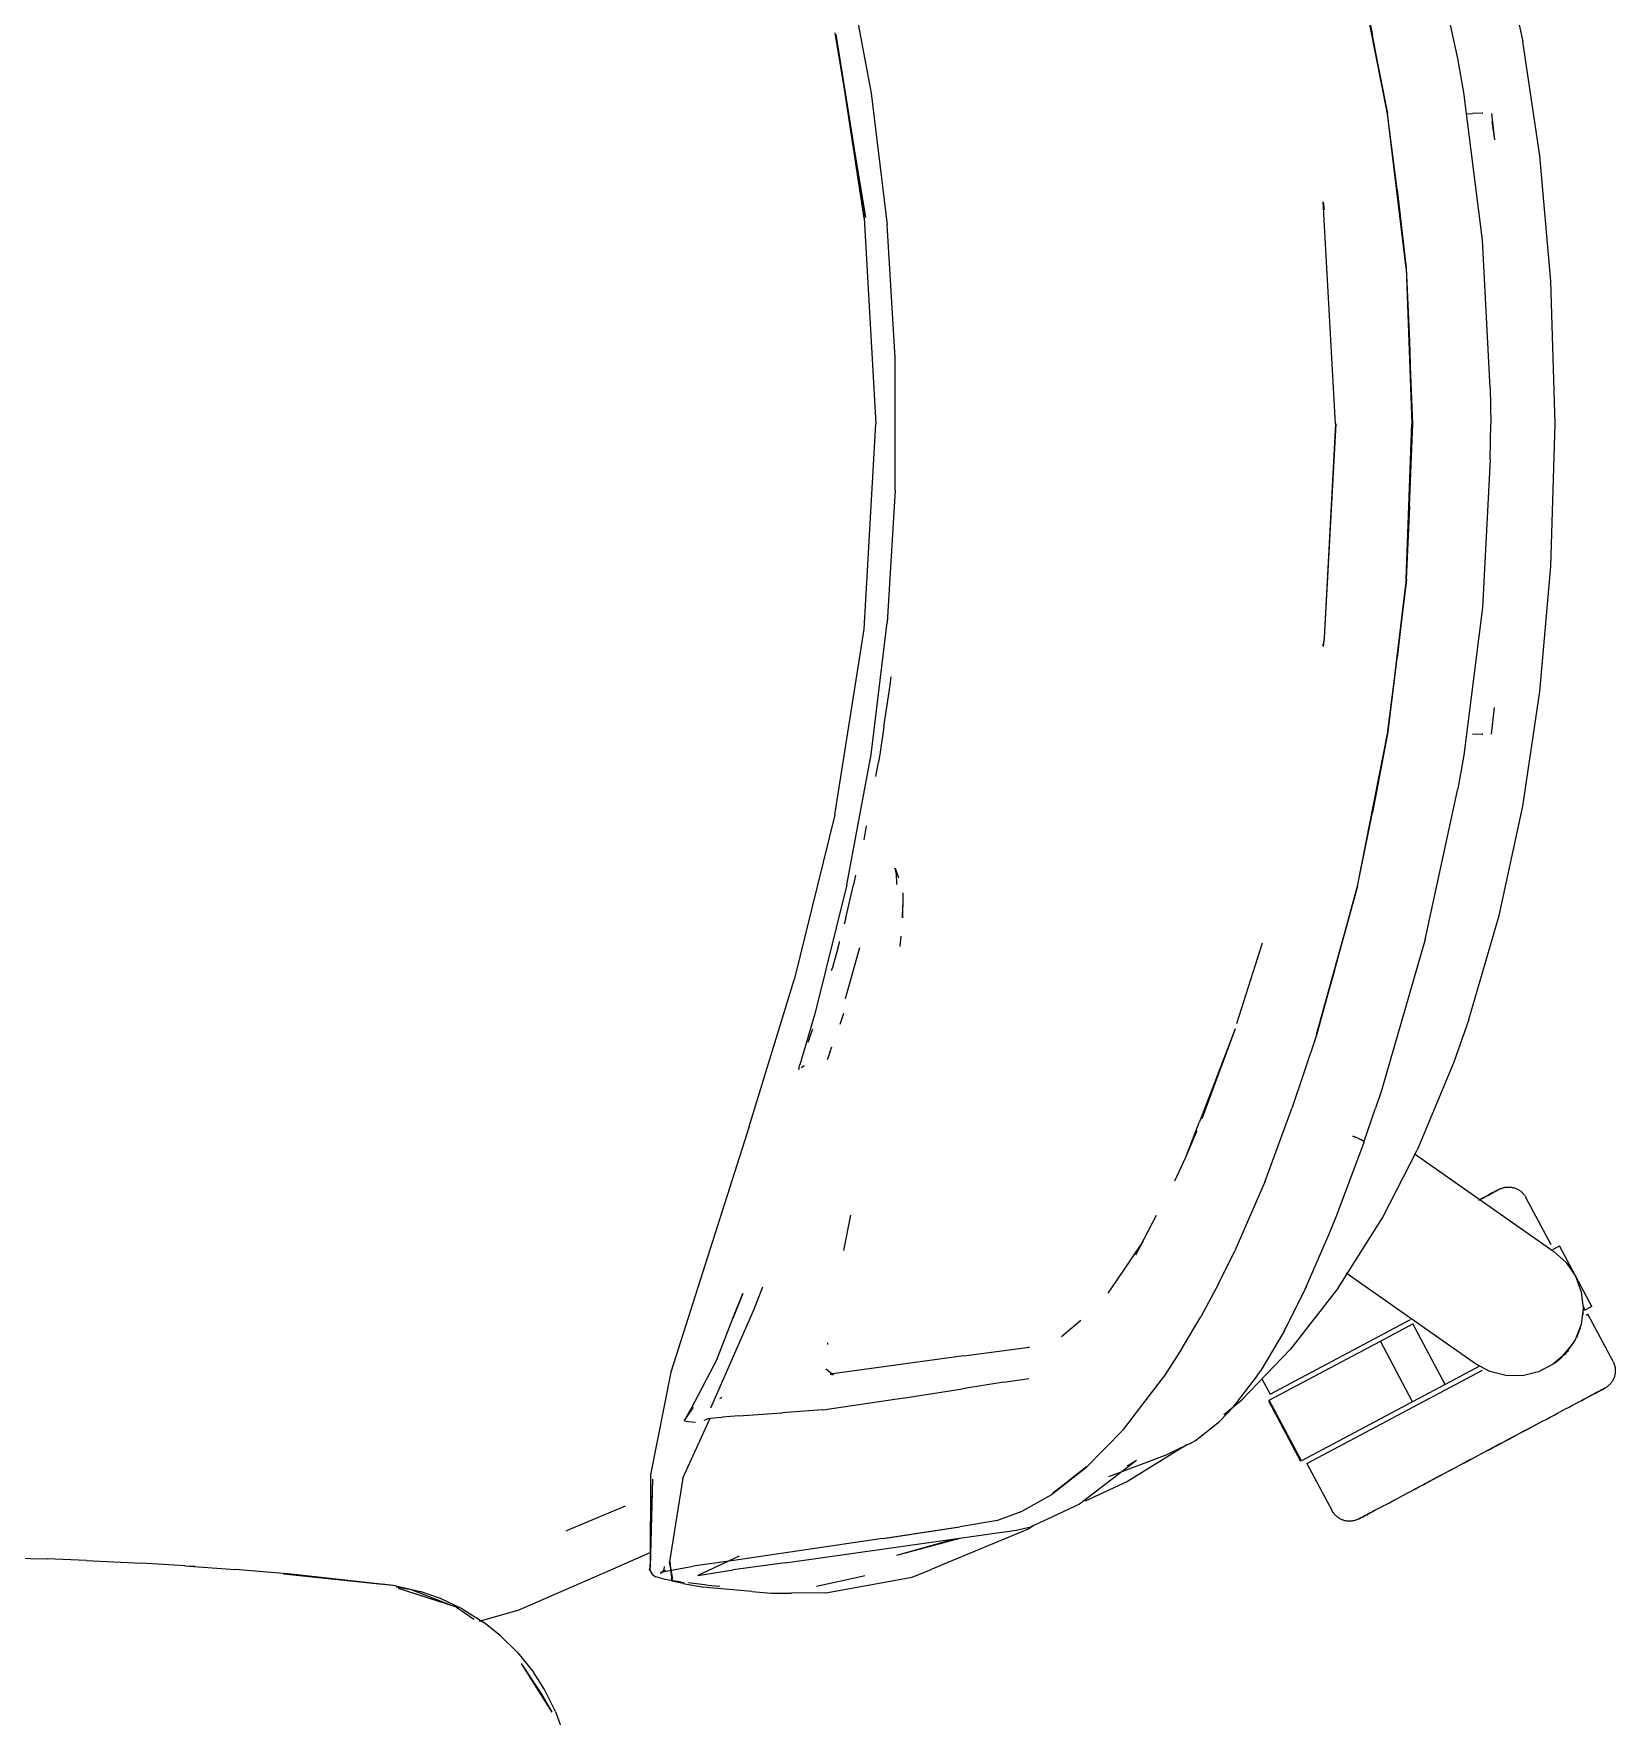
# Model space of a CAD drawing. Header units: millimetres. Extents: x 155927 to 326028, y -36033 to 97293.
# Drawn here: x 196384.7 to 196707.8, y 31865.7 to 32209.6 of the extents above; entities that cross this region are included whole.
import ezdxf

# ---------------------------------------------------------------- set-up
doc = ezdxf.new("R2010")
doc.units = ezdxf.units.MM
doc.header["$MEASUREMENT"] = 0
doc.layers.add('G-IMPT', color=8, linetype='CONTINUOUS', lineweight=9)
doc.layers.add('I-FURN', color=8, linetype='CONTINUOUS', lineweight=9)

msp = doc.modelspace()

# ---------------------------------------------------------------- linework, layer by layer
at = {"layer": 'G-IMPT'}
for p, q in [((196675.66, 32204.45), (196669, 32235.24)), ((196684.09, 32230.34), (196688.91, 32207.98)), ((196550.82, 32224.06), (196555.75, 32197.4)), ((196661.31, 32193.18), (196655.1, 32224.42)), ((196655.1, 32224.42), (196661.31, 32193.25)), ((196655.14, 32224.3), (196658.21, 32209.28)), ((196548.35, 32209.75), (196554.61, 32172.01)), ((196554.35, 32171.83), (196548.62, 32209.37)), ((196554.61, 32172.01), (196548.62, 32209.37)), ((196661.31, 32193.18), (196658.21, 32209.28)), ((196692.4, 32184.56), (196688.91, 32207.98)), ((196676.85, 32197.53), (196675.66, 32204.45)), ((196555.75, 32197.4), (196559.05, 32170.48)), ((196680.66, 32167.36), (196676.85, 32197.53)), ((196665.14, 32161.66), (196661.31, 32193.25)), ((196663.26, 32177.7), (196661.31, 32193.18)), ((196665.1, 32161.62), (196661.31, 32193.18)), ((196677.4, 32193.17), (196678.64, 32193.22)), ((196680.73, 32193.29), (196678.64, 32193.22)), ((196680.73, 32193.29), (196680.62, 32193.29)), ((196682.5, 32193.26), (196683.15, 32187.85)), ((196682.58, 32191.61), (196683.15, 32187.85)), ((196694.66, 32158.99), (196692.4, 32184.56)), ((196648.09, 32175.12), (196648.14, 32174.88)), ((196650.64, 32129.85), (196648.14, 32175.19)), ((196648.14, 32175.19), (196648.37, 32173.57)), ((196648.37, 32173.57), (196648.14, 32174.88)), ((196663.26, 32177.7), (196665.1, 32161.62)), ((196554.35, 32171.83), (196556.71, 32129.85)), ((196560.7, 32143.41), (196559.05, 32170.48)), ((196682.28, 32137.16), (196680.66, 32167.36)), ((196665.1, 32161.62), (196665.77, 32146.73)), ((196665.1, 32161.62), (196666.24, 32129.85)), ((196666.47, 32129.85), (196665.14, 32161.66)), ((196695.51, 32129.85), (196694.66, 32158.99)), ((196665.77, 32146.73), (196666.24, 32129.85)), ((196560.7, 32116.29), (196560.7, 32143.41)), ((196682.28, 32137.16), (196682.37, 32129.85)), ((196554.35, 32087.86), (196556.71, 32129.85)), ((196650.7, 32129.85), (196648.37, 32086.12)), ((196650.64, 32129.85), (196648.37, 32086.12)), ((196665.1, 32098.07), (196666.24, 32129.85)), ((196665.14, 32098.03), (196666.47, 32129.85)), ((196665.77, 32112.96), (196666.24, 32129.85)), ((196682.28, 32122.53), (196682.37, 32129.85)), ((196694.66, 32100.7), (196695.51, 32129.85)), ((196682.28, 32122.53), (196680.66, 32092.33)), ((196560.7, 32116.29), (196559.05, 32089.21)), ((196665.77, 32112.96), (196665.1, 32098.07)), ((196692.4, 32075.13), (196694.66, 32100.7)), ((196665.1, 32098.07), (196661.31, 32066.52)), ((196665.14, 32098.03), (196661.31, 32066.44)), ((196665.1, 32098.07), (196663.26, 32081.99)), ((196555.75, 32062.3), (196559.05, 32089.21)), ((196680.66, 32092.33), (196676.85, 32062.16)), ((196548.35, 32049.94), (196554.35, 32087.86)), ((196648.37, 32086.12), (196648.11, 32084.34)), ((196648.37, 32086.12), (196648.14, 32084.81)), ((196648.09, 32084.57), (196648.14, 32084.81)), ((196661.31, 32066.52), (196663.26, 32081.99)), ((196558.37, 32067.92), (196559.66, 32076.45)), ((196559.66, 32076.45), (196559.85, 32078.11)), ((196682.5, 32066.43), (196683.15, 32071.85)), ((196688.91, 32051.71), (196692.4, 32075.13)), ((196558.37, 32067.92), (196557.52, 32062.3)), ((196655.14, 32035.39), (196661.31, 32066.52)), ((196655.14, 32035.39), (196661.31, 32066.44)), ((196661.31, 32066.52), (196658.21, 32050.41)), ((196678.64, 32066.47), (196680.73, 32066.4)), ((196680.73, 32066.4), (196680.62, 32066.4)), ((196550.82, 32035.63), (196555.75, 32062.3)), ((196557.52, 32062.3), (196557.27, 32060.67)), ((196676.85, 32062.16), (196675.66, 32055.24)), ((196556.72, 32057.77), (196557.27, 32060.67)), ((196669, 32024.45), (196675.66, 32055.24)), ((196684.09, 32029.35), (196688.91, 32051.71)), ((196548.35, 32049.94), (196540.04, 32016.26)), ((196554.79, 32047.66), (196554.25, 32044.85)), ((196655.14, 32035.39), (196658.21, 32050.41)), ((196552.59, 32037.62), (196552.14, 32035.64)), ((196560.92, 32037.99), (196560.7, 32039.03)), ((196560.7, 32039.03), (196561.39, 32037.08)), ((196560.92, 32037.99), (196560.95, 32035.68)), ((196550.82, 32035.63), (196544.27, 32009.31)), ((196550.58, 32028.89), (196552.14, 32035.64)), ((196560.96, 32035.82), (196560.95, 32035.68)), ((196562.24, 32033.98), (196562.15, 32028.92)), ((196562.24, 32033.98), (196562.23, 32031.19)), ((196655.14, 32035.39), (196646.71, 32004.98)), ((196655.14, 32035.39), (196646.75, 32004.89)), ((196650.48, 32018.14), (196655.14, 32035.39)), ((196562.15, 32028.92), (196562.23, 32031.19)), ((196550.58, 32028.89), (196550.25, 32027.6)), ((196677.92, 32008.11), (196684.09, 32029.35)), ((196548.96, 32022.73), (196549.28, 32023.87)), ((196549.28, 32023.87), (196549.33, 32024.05)), ((196561.84, 32025.13), (196561.63, 32023.03)), ((196635.69, 32023.7), (196630.44, 32007.22)), ((196635.69, 32023.7), (196634.61, 32020.27)), ((196669, 32024.45), (196660.05, 31993.62)), ((196548.96, 32022.73), (196547.85, 32018.74)), ((196550.55, 32012.41), (196553.46, 32022.8)), ((196547.85, 32018.74), (196547.64, 32018.05)), ((196650.48, 32018.14), (196646.71, 32004.98)), ((196530.86, 31986.29), (196540.04, 32016.26)), ((196544.27, 32009.31), (196541.2, 31998.88)), ((196550.11, 32009.32), (196549.38, 32007.1)), ((196677.92, 32008.11), (196674.84, 31999.37)), ((196543.11, 32004.11), (196542.87, 32003.45)), ((196543.11, 32004.11), (196543.85, 32006.21)), ((196630.16, 32006.23), (196623.34, 31987.82)), ((196630.16, 32006.23), (196623.45, 31988.78)), ((196646.75, 32004.89), (196641.75, 31989.97)), ((196547.39, 32001.56), (196546.78, 31999.9)), ((196547.39, 32001.56), (196547.77, 32002.57)), ((196541, 31998.09), (196541.06, 31998.31)), ((196541.09, 31997.85), (196541, 31998.09)), ((196541.06, 31998.31), (196541.13, 31998.61)), ((196541.13, 31998.61), (196541.2, 31998.88)), ((196542.09, 31998.63), (196541.48, 31998.24)), ((196542.09, 31998.63), (196541.88, 31998.48)), ((196674.84, 31999.37), (196667.33, 31981.4)), ((196660.05, 31993.62), (196658.86, 31990.02)), ((196636.29, 31975.09), (196641.75, 31989.97)), ((196656.45, 31983.08), (196658.86, 31990.02)), ((196530.86, 31986.29), (196514.87, 31936.04)), ((196620.06, 31979.97), (196622.78, 31987.05)), ((196623.45, 31988.78), (196622.78, 31987.05)), ((196620.06, 31979.97), (196622.37, 31985.42)), ((196650.92, 31968.12), (196656.49, 31983.09)), ((196655.22, 31983.87), (196654.17, 31984.29)), ((196654.17, 31984.29), (196654.76, 31984.07)), ((196655.22, 31983.87), (196654.76, 31984.07)), ((196655.22, 31983.87), (196655.87, 31983.59)), ((196655.22, 31983.87), (196656.05, 31983.49)), ((196655.87, 31983.59), (196656.05, 31983.49)), ((196656.45, 31983.22), (196656.05, 31983.49)), ((196656.05, 31983.49), (196656.44, 31983.26)), ((196656.45, 31983.22), (196656.44, 31983.26)), ((196656.49, 31983.09), (196656.45, 31983.22)), ((196656.45, 31983.22), (196656.45, 31983.08)), ((196617.86, 31975.13), (196620.06, 31979.97)), ((196660.24, 31967.62), (196667.33, 31981.4)), ((196636.29, 31975.09), (196630.11, 31960.87)), ((196551.58, 31968.17), (196550.16, 31960.92)), ((196613.99, 31968.08), (196609.8, 31959.98)), ((196649.44, 31964.44), (196650.92, 31968.12)), ((196651.26, 31953.33), (196660.24, 31967.62)), ((196611.31, 31962.75), (196608.75, 31959)), ((196611.31, 31962.75), (196609.8, 31959.98)), ((196644.67, 31953.48), (196649.44, 31964.44)), ((196608.35, 31958.42), (196604.86, 31953.28)), ((196608.75, 31959), (196608.35, 31958.42)), ((196626.72, 31954.14), (196630.11, 31960.87)), ((196529.56, 31952.13), (196527.54, 31947.02)), ((196527.55, 31947.23), (196529.56, 31952.13)), ((196533.59, 31953.45), (196531.84, 31948.87)), ((196604.86, 31953.28), (196604.11, 31952.18)), ((196626.72, 31954.14), (196623.15, 31947.35)), ((196644.67, 31953.48), (196640.14, 31944.43)), ((196644.45, 31953.04), (196640.14, 31944.43)), ((196644.67, 31953.48), (196640.45, 31945.03)), ((196651.26, 31953.33), (196641.46, 31940.73)), ((196644.45, 31953.04), (196644.67, 31953.48)), ((196531.84, 31948.87), (196522.92, 31928.71)), ((196527.54, 31947.02), (196529.03, 31950.78)), ((196524.29, 31938.76), (196527.55, 31947.23)), ((196598.59, 31946.65), (196594.68, 31943.31)), ((196619.39, 31941.12), (196623.15, 31947.35)), ((196640.14, 31944.43), (196640.45, 31945.03)), ((196546.9, 31941.7), (196546.94, 31942.05)), ((196574.73, 31939.37), (196588.09, 31941.15)), ((196588.09, 31941.15), (196587.62, 31941.01)), ((196619.39, 31941.12), (196615.5, 31935.02)), ((196640.14, 31944.43), (196635.41, 31936.43)), ((196524.29, 31938.76), (196519.01, 31928.65)), ((196574.73, 31939.37), (196547.4, 31935.64)), ((196631.5, 31930.43), (196641.46, 31940.73)), ((196514.87, 31936.04), (196510.67, 31915.09)), ((196546.55, 31936.75), (196548.11, 31935.51)), ((196547.4, 31935.64), (196547.66, 31935.59)), ((196547.9, 31935.55), (196547.66, 31935.59)), ((196582.92, 31934.02), (196588, 31934.76)), ((196607.31, 31924.33), (196615.33, 31934.77)), ((196615.33, 31934.77), (196615.5, 31935.02)), ((196629.83, 31929.01), (196634.54, 31935.14)), ((196634.54, 31935.14), (196635.41, 31936.43)), ((196525.3, 31930.88), (196524.86, 31930.61)), ((196561.1, 31930.58), (196562.65, 31930.83)), ((196562.65, 31930.83), (196574.43, 31932.69)), ((196576.09, 31932.96), (196574.43, 31932.69)), ((196582.92, 31934.02), (196576.09, 31932.96)), ((196517.66, 31926.2), (196519.5, 31928.9)), ((196517.66, 31926.2), (196519.01, 31928.65)), ((196528.72, 31927.11), (196537.56, 31927.74)), ((196545.81, 31928.36), (196537.56, 31927.74)), ((196545.89, 31928.37), (196545.81, 31928.36)), ((196545.89, 31928.37), (196561.1, 31930.58)), ((196629.83, 31929.01), (196626.93, 31925.99)), ((196627.82, 31927.43), (196631.5, 31930.43)), ((196517.3, 31914.39), (196522.89, 31926.68)), ((196517.66, 31926.2), (196517.63, 31926.36)), ((196517.69, 31926.07), (196517.66, 31926.2)), ((196518.38, 31925.92), (196517.69, 31926.07)), ((196519.91, 31925.75), (196518.38, 31925.92)), ((196521.64, 31926.23), (196522.42, 31926.51)), ((196522.48, 31926.53), (196522.42, 31926.51)), ((196524.94, 31926.81), (196522.48, 31926.53)), ((196524.94, 31926.81), (196525.31, 31926.86)), ((196528.72, 31927.11), (196525.31, 31926.86)), ((196599.58, 31916.43), (196607.31, 31924.33)), ((196622.07, 31922.13), (196626.93, 31925.99)), ((196619.58, 31920.82), (196608.13, 31913.7)), ((196620.93, 31921.51), (196618.5, 31920.34)), ((196619.58, 31920.82), (196620.34, 31921.32)), ((196620.93, 31921.51), (196622.07, 31922.13)), ((196610.02, 31917.99), (196598.37, 31909.07)), ((196604.36, 31914.76), (196616.27, 31919.27)), ((196610.02, 31917.99), (196608.07, 31916.87)), ((196618.5, 31920.34), (196616.27, 31919.27)), ((196511.11, 31914.2), (196510.53, 31895.76)), ((196510.67, 31915.09), (196510.63, 31896.22)), ((196511.11, 31914.2), (196510.63, 31896.22)), ((196517.3, 31914.39), (196514.59, 31897.34)), ((196599.58, 31916.43), (196592.61, 31911.01)), ((196592.84, 31911.34), (196599.79, 31916.74)), ((196592.84, 31911.34), (196596.21, 31913.93)), ((196599.79, 31916.74), (196596.21, 31913.93)), ((196608.13, 31913.7), (196599.5, 31909.72)), ((196592.61, 31911.01), (196586.78, 31907.72)), ((196505.53, 31908.66), (196493.67, 31903.73)), ((196586.36, 31907.51), (196581.57, 31905.76)), ((196586.36, 31907.51), (196586.78, 31907.72)), ((196598.37, 31909.07), (196591.79, 31906.01)), ((196493.41, 31903.63), (196493.67, 31903.73)), ((196538.22, 31897.12), (196585.43, 31903.79)), ((196558.13, 31902.06), (196573.32, 31904.39)), ((196558.73, 31902.16), (196573.89, 31904.46)), ((196558.73, 31902.16), (196573.32, 31904.39)), ((196587.87, 31903.95), (196571.42, 31897.16)), ((196581.57, 31905.76), (196573.89, 31904.46)), ((196585.43, 31903.79), (196588.43, 31904.44)), ((196589.04, 31904.73), (196587.87, 31903.95)), ((196591.79, 31906.01), (196588.43, 31904.44)), ((196558.13, 31902.06), (196527.25, 31897.51)), ((196561.01, 31898.67), (196573.96, 31902.17)), ((196561.01, 31898.67), (196572.9, 31902.02)), ((196375.19, 31898.18), (196387.49, 31897.89)), ((196395.37, 31897.59), (196387.49, 31897.89)), ((196395.37, 31897.59), (196406.68, 31897.06)), ((196415.55, 31896.49), (196406.68, 31897.06)), ((196415.55, 31896.49), (196425.84, 31895.77)), ((196417.59, 31896.36), (196415.69, 31896.45)), ((196417.59, 31896.36), (196419.01, 31896.22)), ((196502.47, 31895.63), (196510.64, 31899.19)), ((196510.5, 31895.64), (196510.69, 31896.5)), ((196510.63, 31896.22), (196510.66, 31896.39)), ((196510.69, 31896.5), (196510.66, 31896.39)), ((196513.13, 31895.29), (196519.4, 31896.4)), ((196515.27, 31893.76), (196514.59, 31897.34)), ((196515.27, 31893.76), (196514.65, 31897.3)), ((196514.65, 31897.3), (196515.04, 31893.35)), ((196527.25, 31897.51), (196519.4, 31896.4)), ((196528.8, 31898.49), (196520.37, 31894.49)), ((196538.22, 31897.12), (196527.55, 31895.68)), ((196571.42, 31897.16), (196568.05, 31895.77)), ((196437.24, 31894.78), (196425.84, 31895.77)), ((196458.67, 31892.43), (196435.72, 31894.88)), ((196435.72, 31894.88), (196455.86, 31892.76)), ((196458.67, 31892.43), (196437.24, 31894.78)), ((196494.63, 31892.21), (196502.47, 31895.63)), ((196510.5, 31895.64), (196510.89, 31895.07)), ((196510.53, 31895.76), (196510.63, 31896.22)), ((196511.27, 31894.57), (196510.89, 31895.07)), ((196511.27, 31894.57), (196511.81, 31894.25)), ((196513.67, 31893.7), (196511.81, 31894.25)), ((196513.75, 31895.46), (196512.66, 31894.9)), ((196513.16, 31895.29), (196512.66, 31894.9)), ((196513.75, 31895.46), (196513.13, 31895.29)), ((196513.48, 31895.83), (196513.16, 31895.29)), ((196513.48, 31895.83), (196513.56, 31896.33)), ((196516.95, 31893.17), (196513.67, 31893.7)), ((196517.36, 31892.91), (196515.04, 31893.35)), ((196516.95, 31893.17), (196517.56, 31893.09)), ((196522.25, 31892.57), (196518.46, 31892.99)), ((196520.37, 31894.49), (196521.24, 31894.63)), ((196521.24, 31894.63), (196526.26, 31895.46)), ((196526.26, 31895.46), (196527.55, 31895.68)), ((196544.63, 31892.35), (196553.94, 31894.39)), ((196546.5, 31890.94), (196564.19, 31894.17)), ((196553.94, 31894.39), (196554.51, 31894.54)), ((196564.19, 31894.17), (196568.05, 31895.77)), ((196458.67, 31892.43), (196455.86, 31892.76)), ((196458.67, 31892.43), (196463.63, 31891.27)), ((196458.75, 31892.21), (196461.8, 31891.63)), ((196471.02, 31888.03), (196459.17, 31891.84)), ((196468.32, 31888.93), (196459.17, 31891.84)), ((196461.8, 31891.63), (196469.99, 31888.43)), ((196467.77, 31889.82), (196463.63, 31891.27)), ((196472.35, 31887.63), (196467.77, 31889.82)), ((196483.51, 31887.35), (196494.63, 31892.21)), ((196517.36, 31892.91), (196521.61, 31892.1)), ((196522.08, 31892.05), (196521.61, 31892.1)), ((196531.4, 31891.25), (196522.08, 31892.05)), ((196522.25, 31892.57), (196524.84, 31892.36)), ((196531.4, 31891.25), (196535.36, 31890.91)), ((196535.36, 31890.91), (196539.53, 31890.91)), ((196546.5, 31890.94), (196539.53, 31890.91)), ((196471.02, 31888.03), (196468.32, 31888.93)), ((196471.02, 31888.03), (196474.6, 31885.61)), ((196472.35, 31887.63), (196476.67, 31884.9)), ((196483.51, 31887.35), (196475.69, 31885.09)), ((196479.98, 31882.28), (196476.67, 31884.9)), ((196483.59, 31878.73), (196479.98, 31882.28)), ((196483.59, 31878.73), (196486.77, 31874.76)), ((196490.63, 31866.6), (196484.31, 31876.55)), ((196488.47, 31870.28), (196484.31, 31876.55)), ((196489.04, 31871.21), (196486.77, 31874.76)), ((196490.63, 31866.6), (196488.47, 31870.28)), ((196491.28, 31866.7), (196489.04, 31871.21)), ((196491.28, 31866.7), (196492.99, 31861.93))]:
    msp.add_line(p, q, dxfattribs=at)
at = {"layer": 'I-FURN'}
for p, q in [((196666.7, 31980.72), (196695.29, 31960.71)), ((196681.01, 31971.77), (196681.47, 31972.02)), ((196681.71, 31972.15), (196681.26, 31971.91)), ((196681.47, 31972.02), (196681.9, 31972.25)), ((196682.12, 31972.36), (196681.71, 31972.15)), ((196681.9, 31972.25), (196682.29, 31972.46)), ((196682.49, 31972.56), (196682.12, 31972.36)), ((196682.29, 31972.46), (196682.65, 31972.65)), ((196682.83, 31972.74), (196682.49, 31972.56)), ((196682.65, 31972.65), (196682.97, 31972.82)), ((196683.12, 31972.9), (196682.83, 31972.74)), ((196682.97, 31972.82), (196683.25, 31972.96)), ((196683.38, 31973.04), (196683.12, 31972.9)), ((196683.25, 31972.96), (196683.49, 31973.09)), ((196683.6, 31973.15), (196683.38, 31973.04)), ((196683.49, 31973.09), (196683.69, 31973.2)), ((196683.78, 31973.25), (196683.6, 31973.15)), ((196683.69, 31973.2), (196683.85, 31973.29)), ((196683.92, 31973.32), (196683.78, 31973.25)), ((196683.85, 31973.29), (196683.97, 31973.35)), ((196684.02, 31973.38), (196683.92, 31973.32)), ((196683.97, 31973.35), (196684.05, 31973.39)), ((196684.08, 31973.41), (196684.02, 31973.38)), ((196684.05, 31973.39), (196684.1, 31973.42)), ((196684.1, 31973.42), (196684.08, 31973.41)), ((196684.1, 31973.42), (196684.25, 31973.49)), ((196684.1, 31973.42), (196684.1, 31973.42)), ((196684.25, 31973.49), (196684.39, 31973.56)), ((196684.39, 31973.56), (196684.54, 31973.62)), ((196684.54, 31973.62), (196684.69, 31973.68)), ((196684.69, 31973.68), (196684.85, 31973.72)), ((196684.85, 31973.72), (196685, 31973.77)), ((196685, 31973.77), (196685.16, 31973.8)), ((196685.16, 31973.8), (196685.32, 31973.83)), ((196685.32, 31973.83), (196685.48, 31973.86)), ((196685.48, 31973.86), (196685.64, 31973.88)), ((196685.64, 31973.88), (196685.8, 31973.89)), ((196685.8, 31973.89), (196685.96, 31973.89)), ((196685.96, 31973.89), (196686.12, 31973.89)), ((196686.12, 31973.89), (196686.28, 31973.88)), ((196686.28, 31973.88), (196686.44, 31973.87)), ((196686.44, 31973.87), (196686.6, 31973.85)), ((196686.6, 31973.85), (196686.76, 31973.82)), ((196686.76, 31973.82), (196686.92, 31973.78)), ((196686.92, 31973.78), (196687.07, 31973.74)), ((196687.07, 31973.74), (196687.23, 31973.7)), ((196687.23, 31973.7), (196687.38, 31973.64)), ((196687.38, 31973.64), (196687.53, 31973.59)), ((196687.53, 31973.59), (196687.68, 31973.52)), ((196687.68, 31973.52), (196687.82, 31973.45)), ((196687.82, 31973.45), (196687.97, 31973.38)), ((196687.97, 31973.38), (196688.1, 31973.29)), ((196688.1, 31973.29), (196688.24, 31973.21)), ((196688.24, 31973.21), (196688.37, 31973.11)), ((196688.37, 31973.11), (196688.5, 31973.02)), ((196688.5, 31973.02), (196688.62, 31972.91)), ((196688.62, 31972.91), (196688.74, 31972.81)), ((196688.74, 31972.81), (196688.86, 31972.69)), ((196688.86, 31972.69), (196688.97, 31972.58)), ((196688.97, 31972.58), (196689.08, 31972.46)), ((196689.08, 31972.46), (196689.18, 31972.33)), ((196689.18, 31972.33), (196689.27, 31972.2)), ((196689.27, 31972.2), (196689.37, 31972.07)), ((196689.37, 31972.07), (196689.45, 31971.93)), ((196679.97, 31971.22), (196680.5, 31971.51)), ((196680.78, 31971.65), (196680.26, 31971.38)), ((196680.5, 31971.51), (196681.01, 31971.77)), ((196681.26, 31971.91), (196680.78, 31971.65)), ((196689.45, 31971.93), (196689.53, 31971.79)), ((196689.53, 31971.79), (196689.55, 31971.75)), ((196694.7, 31962.07), (196689.55, 31971.75)), ((196695.06, 31961.12), (196696.45, 31961.86)), ((196703.02, 31949.5), (196696.45, 31961.86)), ((196695.14, 31961.17), (196695.06, 31961.12)), ((196695.29, 31960.71), (196697.8, 31958.45)), ((196697.8, 31958.45), (196699.7, 31955.66)), ((196679.24, 31937.78), (196652.81, 31956.29)), ((196699.7, 31955.66), (196700.88, 31952.5)), ((196700.88, 31952.5), (196701.26, 31949.15)), ((196701.26, 31949.15), (196700.83, 31945.8)), ((196701.23, 31949.52), (196701.63, 31948.76)), ((196703.02, 31949.5), (196701.63, 31948.76)), ((196701.63, 31948.76), (196701.72, 31948.81)), ((196701.84, 31947.74), (196702.21, 31947.94)), ((196707.36, 31938.25), (196702.21, 31947.94)), ((196637.31, 31931.55), (196666.01, 31946.81)), ((196659.84, 31942.4), (196666.48, 31945.93)), ((196673.05, 31933.57), (196666.48, 31945.93)), ((196700.83, 31945.8), (196699.61, 31942.66)), ((196637.13, 31930.32), (196659.84, 31942.4)), ((196666.41, 31930.03), (196659.84, 31942.4)), ((196696.84, 31939.03), (196699.14, 31941.82)), ((196699.61, 31942.66), (196697.68, 31939.89)), ((196682.22, 31936.19), (196679.24, 31937.78)), ((196695.14, 31937.67), (196692.14, 31936.13)), ((196697.68, 31939.89), (196695.14, 31937.67)), ((196695.42, 31937.88), (196696.84, 31939.03)), ((196707.36, 31938.25), (196707.44, 31938.11)), ((196707.44, 31938.11), (196707.5, 31937.96)), ((196707.5, 31937.96), (196707.56, 31937.81)), ((196707.56, 31937.81), (196707.62, 31937.66)), ((196707.62, 31937.66), (196707.67, 31937.51)), ((196635.63, 31934.71), (196637.31, 31931.55)), ((196644.82, 31917.42), (196680.67, 31936.49)), ((196680.11, 31937.32), (196673.05, 31933.57)), ((196685.49, 31935.36), (196682.22, 31936.19)), ((196688.86, 31935.34), (196685.49, 31935.36)), ((196692.14, 31936.13), (196688.86, 31935.34)), ((196707.24, 31934.25), (196707.15, 31934.12)), ((196707.32, 31934.39), (196707.24, 31934.25)), ((196707.4, 31934.53), (196707.32, 31934.39)), ((196707.47, 31934.68), (196707.4, 31934.53)), ((196707.53, 31934.83), (196707.47, 31934.68)), ((196707.59, 31934.98), (196707.53, 31934.83)), ((196707.64, 31935.13), (196707.59, 31934.98)), ((196707.69, 31935.28), (196707.64, 31935.13)), ((196707.67, 31937.51), (196707.71, 31937.35)), ((196707.73, 31935.44), (196707.69, 31935.28)), ((196707.71, 31937.35), (196707.75, 31937.2)), ((196707.76, 31935.6), (196707.73, 31935.44)), ((196707.75, 31937.2), (196707.78, 31937.04)), ((196707.79, 31935.75), (196707.76, 31935.6)), ((196707.78, 31937.04), (196707.8, 31936.88)), ((196707.81, 31935.91), (196707.79, 31935.75)), ((196707.8, 31936.88), (196707.82, 31936.72)), ((196707.83, 31936.08), (196707.81, 31935.91)), ((196707.82, 31936.72), (196707.83, 31936.56)), ((196707.83, 31936.56), (196707.84, 31936.4)), ((196707.84, 31936.4), (196707.83, 31936.24)), ((196707.83, 31936.24), (196707.83, 31936.08)), ((196673.05, 31933.57), (196666.41, 31930.03)), ((196701.86, 31930.76), (196701.31, 31930.47)), ((196701.56, 31930.61), (196702.1, 31930.89)), ((196702.37, 31931.04), (196701.86, 31930.76)), ((196702.1, 31930.89), (196702.6, 31931.16)), ((196702.86, 31931.29), (196702.37, 31931.04)), ((196702.6, 31931.16), (196703.07, 31931.4)), ((196703.3, 31931.53), (196702.86, 31931.29)), ((196703.07, 31931.4), (196703.5, 31931.63)), ((196703.71, 31931.75), (196703.3, 31931.53)), ((196703.5, 31931.63), (196703.89, 31931.84)), ((196704.09, 31931.95), (196703.71, 31931.75)), ((196703.89, 31931.84), (196704.24, 31932.03)), ((196704.42, 31932.13), (196704.09, 31931.95)), ((196704.24, 31932.03), (196704.56, 31932.2)), ((196704.72, 31932.28), (196704.42, 31932.13)), ((196704.56, 31932.2), (196704.84, 31932.35)), ((196704.98, 31932.42), (196704.72, 31932.28)), ((196704.84, 31932.35), (196705.08, 31932.48)), ((196705.2, 31932.54), (196704.98, 31932.42)), ((196705.08, 31932.48), (196705.28, 31932.58)), ((196705.38, 31932.63), (196705.2, 31932.54)), ((196705.28, 31932.58), (196705.45, 31932.67)), ((196705.52, 31932.71), (196705.38, 31932.63)), ((196705.45, 31932.67), (196705.57, 31932.73)), ((196705.62, 31932.76), (196705.52, 31932.71)), ((196705.57, 31932.73), (196705.65, 31932.78)), ((196705.68, 31932.79), (196705.62, 31932.76)), ((196705.65, 31932.78), (196705.69, 31932.8)), ((196705.7, 31932.8), (196705.68, 31932.79)), ((196705.69, 31932.8), (196705.7, 31932.8)), ((196705.74, 31932.82), (196705.7, 31932.8)), ((196705.88, 31932.9), (196705.74, 31932.82)), ((196706.01, 31932.99), (196705.88, 31932.9)), ((196706.15, 31933.08), (196706.01, 31932.99)), ((196706.27, 31933.18), (196706.15, 31933.08)), ((196706.4, 31933.28), (196706.27, 31933.18)), ((196706.52, 31933.38), (196706.4, 31933.28)), ((196706.64, 31933.5), (196706.52, 31933.38)), ((196706.75, 31933.61), (196706.64, 31933.5)), ((196706.86, 31933.73), (196706.75, 31933.61)), ((196706.96, 31933.86), (196706.86, 31933.73)), ((196707.06, 31933.98), (196706.96, 31933.86)), ((196707.15, 31934.12), (196707.06, 31933.98)), ((196636.96, 31930.23), (196643.53, 31917.87)), ((196643.7, 31917.96), (196637.13, 31930.32)), ((196666.41, 31930.03), (196643.7, 31917.96)), ((196694.53, 31926.87), (196695.35, 31927.3)), ((196695.35, 31927.3), (196696.15, 31927.73)), ((196696.15, 31927.73), (196696.93, 31928.14)), ((196696.93, 31928.14), (196697.68, 31928.54)), ((196697.68, 31928.54), (196698.4, 31928.92)), ((196698.4, 31928.92), (196699.1, 31929.29)), ((196699.1, 31929.29), (196699.76, 31929.65)), ((196699.76, 31929.65), (196700.39, 31929.98)), ((196700.39, 31929.98), (196701, 31930.3)), ((196701.31, 31930.47), (196700.72, 31930.16)), ((196701, 31930.3), (196701.56, 31930.61)), ((196688.21, 31923.51), (196689.16, 31924.01)), ((196689.67, 31924.28), (196688.72, 31923.78)), ((196689.16, 31924.01), (196690.1, 31924.51)), ((196690.6, 31924.78), (196689.67, 31924.28)), ((196690.1, 31924.51), (196691.02, 31925)), ((196691.51, 31925.26), (196690.6, 31924.78)), ((196691.02, 31925), (196691.93, 31925.48)), ((196691.93, 31925.48), (196692.81, 31925.95)), ((196692.81, 31925.95), (196693.68, 31926.42)), ((196693.68, 31926.42), (196694.53, 31926.87)), ((196682.84, 31920.65), (196681.84, 31920.12)), ((196682.3, 31920.36), (196683.3, 31920.89)), ((196683.84, 31921.18), (196682.84, 31920.65)), ((196683.3, 31920.89), (196684.3, 31921.42)), ((196684.83, 31921.71), (196683.84, 31921.18)), ((196684.3, 31921.42), (196685.29, 31921.95)), ((196685.82, 31922.23), (196684.83, 31921.71)), ((196685.29, 31921.95), (196686.27, 31922.47)), ((196686.8, 31922.76), (196685.82, 31922.23)), ((196686.27, 31922.47), (196687.25, 31922.99)), ((196687.77, 31923.27), (196686.8, 31922.76)), ((196687.25, 31922.99), (196688.21, 31923.51)), ((196688.72, 31923.78), (196687.77, 31923.27)), ((196644.82, 31917.42), (196649.97, 31907.74)), ((196675.3, 31916.64), (196676.29, 31917.17)), ((196676.82, 31917.45), (196675.83, 31916.92)), ((196676.29, 31917.17), (196677.28, 31917.69)), ((196677.82, 31917.98), (196676.82, 31917.45)), ((196677.28, 31917.69), (196678.28, 31918.23)), ((196678.82, 31918.51), (196677.82, 31917.98)), ((196678.28, 31918.23), (196679.28, 31918.76)), ((196679.83, 31919.05), (196678.82, 31918.51)), ((196679.28, 31918.76), (196680.29, 31919.29)), ((196680.83, 31919.58), (196679.83, 31919.05)), ((196680.29, 31919.29), (196681.29, 31919.83)), ((196681.84, 31920.12), (196680.83, 31919.58)), ((196681.29, 31919.83), (196682.3, 31920.36)), ((196668.71, 31913.14), (196669.61, 31913.61)), ((196670.1, 31913.88), (196669.19, 31913.39)), ((196669.61, 31913.61), (196670.52, 31914.1)), ((196671.02, 31914.37), (196670.1, 31913.88)), ((196670.52, 31914.1), (196671.45, 31914.59)), ((196671.96, 31914.86), (196671.02, 31914.37)), ((196671.45, 31914.59), (196672.4, 31915.1)), ((196672.91, 31915.37), (196671.96, 31914.86)), ((196672.4, 31915.1), (196673.35, 31915.61)), ((196673.87, 31915.88), (196672.91, 31915.37)), ((196673.35, 31915.61), (196674.32, 31916.12)), ((196674.85, 31916.4), (196673.87, 31915.88)), ((196674.32, 31916.12), (196675.3, 31916.64)), ((196675.83, 31916.92), (196674.85, 31916.4)), ((196662.34, 31909.75), (196663.05, 31910.13)), ((196663.05, 31910.13), (196663.78, 31910.52)), ((196663.78, 31910.52), (196664.54, 31910.92)), ((196664.54, 31910.92), (196665.33, 31911.34)), ((196665.33, 31911.34), (196666.14, 31911.77)), ((196666.14, 31911.77), (196666.98, 31912.22)), ((196667.44, 31912.46), (196666.59, 31912.01)), ((196666.98, 31912.22), (196667.83, 31912.67)), ((196668.31, 31912.92), (196667.44, 31912.46)), ((196667.83, 31912.67), (196668.71, 31913.14)), ((196669.19, 31913.39), (196668.31, 31912.92)), ((196649.99, 31907.7), (196649.97, 31907.74)), ((196650.07, 31907.56), (196649.99, 31907.7)), ((196650.16, 31907.42), (196650.07, 31907.56)), ((196650.25, 31907.29), (196650.16, 31907.42)), ((196650.35, 31907.16), (196650.25, 31907.29)), ((196650.45, 31907.04), (196650.35, 31907.16)), ((196650.55, 31906.91), (196650.45, 31907.04)), ((196650.66, 31906.8), (196650.55, 31906.91)), ((196650.78, 31906.69), (196650.66, 31906.8)), ((196650.9, 31906.58), (196650.78, 31906.69)), ((196656.56, 31906.68), (196656.28, 31906.53)), ((196656.4, 31906.59), (196656.7, 31906.75)), ((196656.88, 31906.84), (196656.56, 31906.68)), ((196656.7, 31906.75), (196657.03, 31906.93)), ((196657.23, 31907.03), (196656.88, 31906.84)), ((196657.03, 31906.93), (196657.41, 31907.13)), ((196657.62, 31907.24), (196657.23, 31907.03)), ((196657.41, 31907.13), (196657.82, 31907.35)), ((196658.05, 31907.47), (196657.62, 31907.24)), ((196657.82, 31907.35), (196658.26, 31907.58)), ((196658.52, 31907.72), (196658.05, 31907.47)), ((196658.26, 31907.58), (196658.75, 31907.84)), ((196659.02, 31907.99), (196658.52, 31907.72)), ((196658.75, 31907.84), (196659.26, 31908.11)), ((196659.56, 31908.27), (196659.02, 31907.99)), ((196659.26, 31908.11), (196659.81, 31908.41)), ((196660.12, 31908.57), (196659.56, 31908.27)), ((196659.81, 31908.41), (196660.4, 31908.72)), ((196660.4, 31908.72), (196661.01, 31909.05)), ((196661.01, 31909.05), (196661.66, 31909.39)), ((196661.66, 31909.39), (196662.34, 31909.75)), ((196651.02, 31906.48), (196650.9, 31906.58)), ((196651.15, 31906.38), (196651.02, 31906.48)), ((196651.28, 31906.28), (196651.15, 31906.38)), ((196651.42, 31906.2), (196651.28, 31906.28)), ((196651.56, 31906.12), (196651.42, 31906.2)), ((196651.7, 31906.04), (196651.56, 31906.12)), ((196651.85, 31905.97), (196651.7, 31906.04)), ((196651.99, 31905.91), (196651.85, 31905.97)), ((196652.14, 31905.85), (196651.99, 31905.91)), ((196652.3, 31905.79), (196652.14, 31905.85)), ((196652.45, 31905.75), (196652.3, 31905.79)), ((196652.61, 31905.71), (196652.45, 31905.75)), ((196652.76, 31905.67), (196652.61, 31905.71)), ((196652.92, 31905.65), (196652.76, 31905.67)), ((196653.08, 31905.63), (196652.92, 31905.65)), ((196653.24, 31905.61), (196653.08, 31905.63)), ((196653.4, 31905.6), (196653.24, 31905.61)), ((196653.57, 31905.6), (196653.4, 31905.6)), ((196653.73, 31905.61), (196653.57, 31905.6)), ((196653.89, 31905.62), (196653.73, 31905.61)), ((196654.05, 31905.63), (196653.89, 31905.62)), ((196654.21, 31905.66), (196654.05, 31905.63)), ((196654.37, 31905.69), (196654.21, 31905.66)), ((196654.52, 31905.72), (196654.37, 31905.69)), ((196654.68, 31905.77), (196654.52, 31905.72)), ((196654.83, 31905.82), (196654.68, 31905.77)), ((196654.98, 31905.87), (196654.83, 31905.82)), ((196655.13, 31905.93), (196654.98, 31905.87)), ((196655.28, 31906), (196655.13, 31905.93)), ((196655.42, 31906.07), (196655.28, 31906)), ((196655.43, 31906.08), (196655.42, 31906.07)), ((196655.42, 31906.07), (196655.44, 31906.08)), ((196655.47, 31906.1), (196655.43, 31906.08)), ((196655.44, 31906.08), (196655.5, 31906.12)), ((196655.55, 31906.14), (196655.47, 31906.1)), ((196655.5, 31906.12), (196655.6, 31906.17)), ((196655.67, 31906.21), (196655.55, 31906.14)), ((196655.6, 31906.17), (196655.74, 31906.24)), ((196655.84, 31906.29), (196655.67, 31906.21)), ((196655.74, 31906.24), (196655.92, 31906.34)), ((196656.04, 31906.4), (196655.84, 31906.29)), ((196655.92, 31906.34), (196656.14, 31906.46)), ((196656.28, 31906.53), (196656.04, 31906.4)), ((196656.14, 31906.46), (196656.4, 31906.59))]:
    msp.add_line(p, q, dxfattribs=at)
for points in [[(196701.23, 31949.52), (196701.24, 31949.29), (196701.24, 31948.75), (196701.2, 31948.08), (196701.16, 31947.71)], [(196698.29, 31940.61), (196697.96, 31940.19), (196697.62, 31939.76), (196697.19, 31939.37)]]:
    msp.add_open_spline(points, degree=3, dxfattribs=at)
msp.add_open_spline([(196700.63, 31945.1), (196700.49, 31944.63), (196700.27, 31944), (196699.97, 31943.37), (196699.89, 31943.21)], degree=3, knots=[-0.6, -0.6, -0.6, -0.6, -0.5, -0.4680239, -0.4680239, -0.4680239, -0.4680239], dxfattribs=at)

doc.saveas('drawing.dxf')
